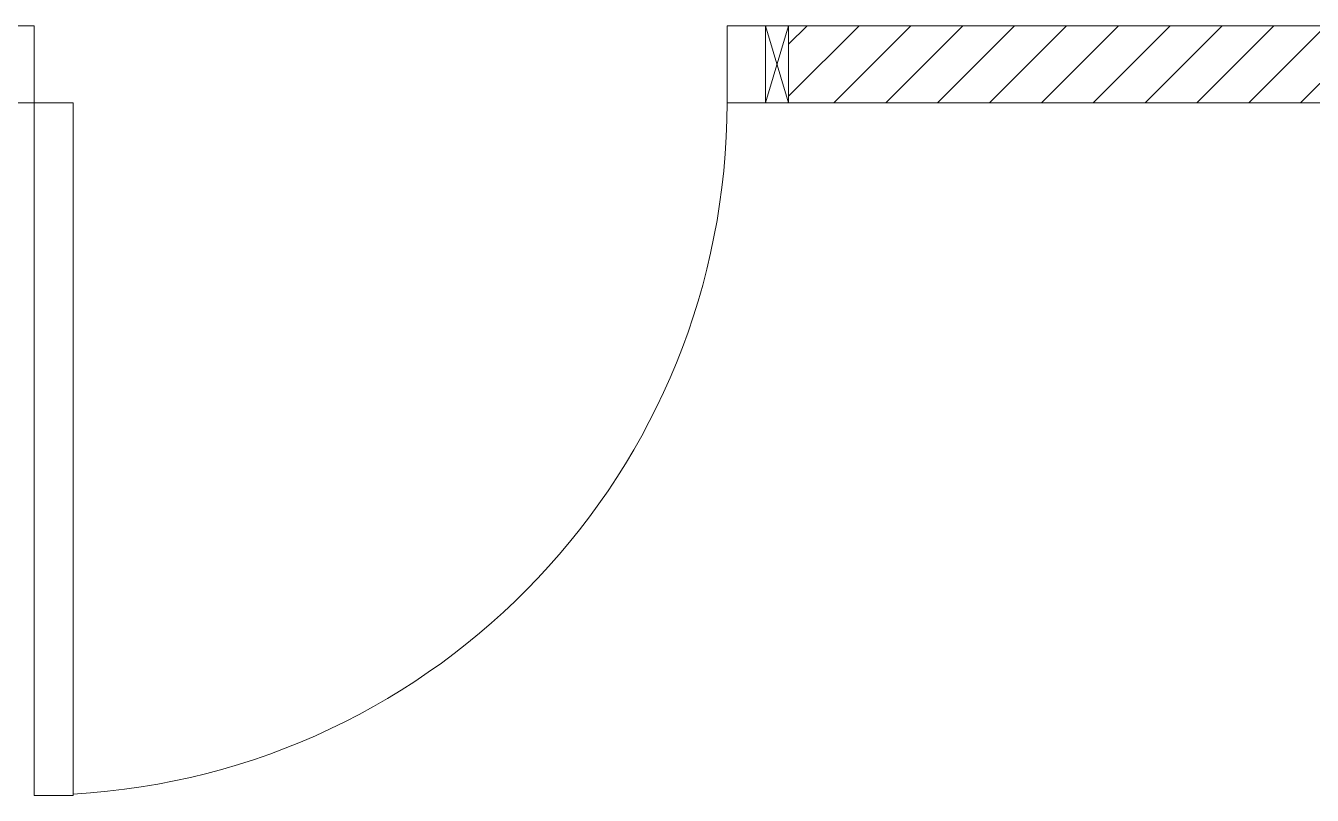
# Model space of a CAD drawing. Header units: millimetres. Extents: x -18512 to 101824, y -95768 to 52898.
# Drawn here: x 66037 to 67708, y -85963 to -84962 of the extents above; entities that cross this region are included whole.
import ezdxf

# ---------------------------------------------------------------- set-up
doc = ezdxf.new("R2010")
doc.units = ezdxf.units.MM
doc.header["$LTSCALE"] = 25
for name, color, linetype, lineweight in [('A-DOOR', 31, 'Continuous', 18), ('A-WOODEN DOOR FRAM', 9, 'Continuous', 9), ('I-WALL', 2, 'Continuous', 9)]:
    doc.layers.add(name, color=color, linetype=linetype, lineweight=lineweight)
doc.layers.add('AR WALL HATCH', color=8, linetype='Continuous')

# ---------------------------------------------------------------- blocks, each defined once
blk = doc.blocks.new('E  Naga_Single-Panel2 - NAGA-Bedroom Door _WD05_-8668704-FIRST FLOOR PLAN')
at = {"layer": 'A-DOOR', "lineweight": 18}
for p, q in [((-450, 50), (-500, 50)), ((-450, 50), (-450, -50)), ((500, 50), (450, 50)), ((450, 50), (450, -50)), ((450, -50), (450, 50)), ((-450, -50), (-500, -50)), ((399, -950.2), (399, -50)), ((399, -50), (450, -50)), ((450, -50), (450, -950.2)), ((450, -50), (500, -50)), ((450, -950.2), (399, -950.2))]:
    blk.add_line(p, q, dxfattribs=at)
at = {"layer": 'A-DOOR'}
blk.add_arc((450, -50), 900, 180, 266.7515, dxfattribs=at)

msp = doc.modelspace()

# ---------------------------------------------------------------- hatches: boundary and pattern name
at = {"layer": 'AR WALL HATCH', "lineweight": 5}
h = msp.add_hatch(dxfattribs=at)
h.set_pattern_fill('ANSI31', color=256, scale=15, style=0)
h.set_pattern_definition([(45, (59229.075, -128347.31), (-33.67596, 33.67596), [])])
h.paths.add_polyline_path([(67768.1, -84962.4), (67768.1, -85062.4), (67028.1, -85062.4), (67028.1, -84962.4), (67748.1, -84962.4)])
h.paths.add_polyline_path([(65898.1, -84962.4), (65968.1, -84962.4), (65968.1, -85062.4), (65878.1, -85062.4), (65878.1, -84962.4)])

# ---------------------------------------------------------------- linework, layer by layer
at = {"layer": 'A-WOODEN DOOR FRAM'}
msp.add_lwpolyline([(67028.1, -85062.4), (66998.1, -85062.4), (66998.1, -84962.4), (67028.1, -84962.4)], close=True, dxfattribs=at)
for points in [[(66998.1, -85062.4), (67028.1, -84962.4)], [(67028.1, -85062.4), (66998.1, -84962.4)]]:
    msp.add_lwpolyline(points, dxfattribs=at)
at = {"layer": 'I-WALL'}
for p, q in [((67028.1, -84962.4), (70453.1, -84962.4)), ((67028.1, -85062.4), (67028.1, -84962.4)), ((67768.1, -85062.4), (67028.1, -85062.4))]:
    msp.add_line(p, q, dxfattribs=at)

# ---------------------------------------------------------------- block references
at = {"layer": 'A-DOOR', "xscale": -1}
msp.add_blockref('E  Naga_Single-Panel2 - NAGA-Bedroom Door _WD05_-8668704-FIRST FLOOR PLAN', (66498.1, -85012.4), dxfattribs=at)

doc.saveas('drawing.dxf')
